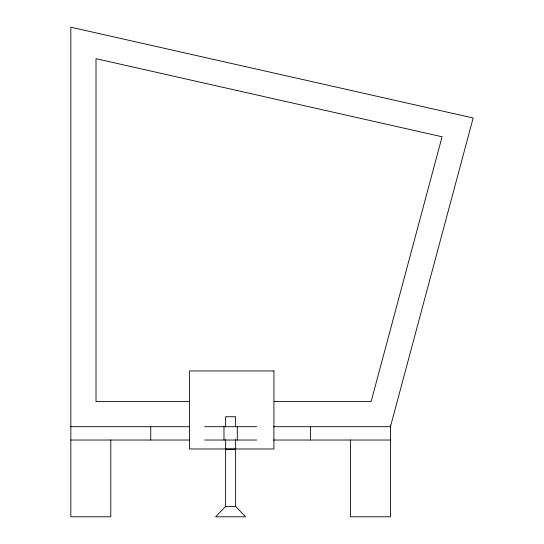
<?xml version="1.0" encoding="UTF-8"?>
<svg xmlns="http://www.w3.org/2000/svg" width="544" height="544" viewBox="0 0 544 544"><rect width="100%" height="100%" fill="white"/><g stroke="black" fill="none" stroke-linecap="round" stroke-linejoin="round"><path stroke-width="0.82" d="M225.638 506.396L215.648 516.8L245.616 516.8L235.627 506.396L235.627 449.16L225.638 449.16L225.638 506.396L235.627 506.396M189.414 401.54L96.002 401.54L96.002 58.677L442.075 136.775L371.13 401.54L274.326 401.54M70.836 426.707L189.632 426.707M204.619 426.707L256.659 426.707M273.496 426.707L390.442 426.707L473.164 117.994L70.836 27.2L70.836 516.8L110.786 516.8L110.786 439.953M70.836 440.028L189.523 440.028M204.619 440.028L256.659 440.028M273.496 440.028L390.442 440.028M390.442 425.109L390.442 516.8L350.492 516.8L350.492 439.953M310.542 426.707L310.542 440.028M237.3 426.707L237.3 440.028M235.627 426.911L235.627 416.724L225.638 416.724L225.638 426.911M235.627 439.64L235.627 448.977M225.638 439.64L225.638 448.977M223.978 426.707L223.978 440.028M150.736 426.707L150.736 440.028M273.918 370.947L189.441 370.947L189.441 448.977L273.918 448.977L273.918 370.947"/></g></svg>
